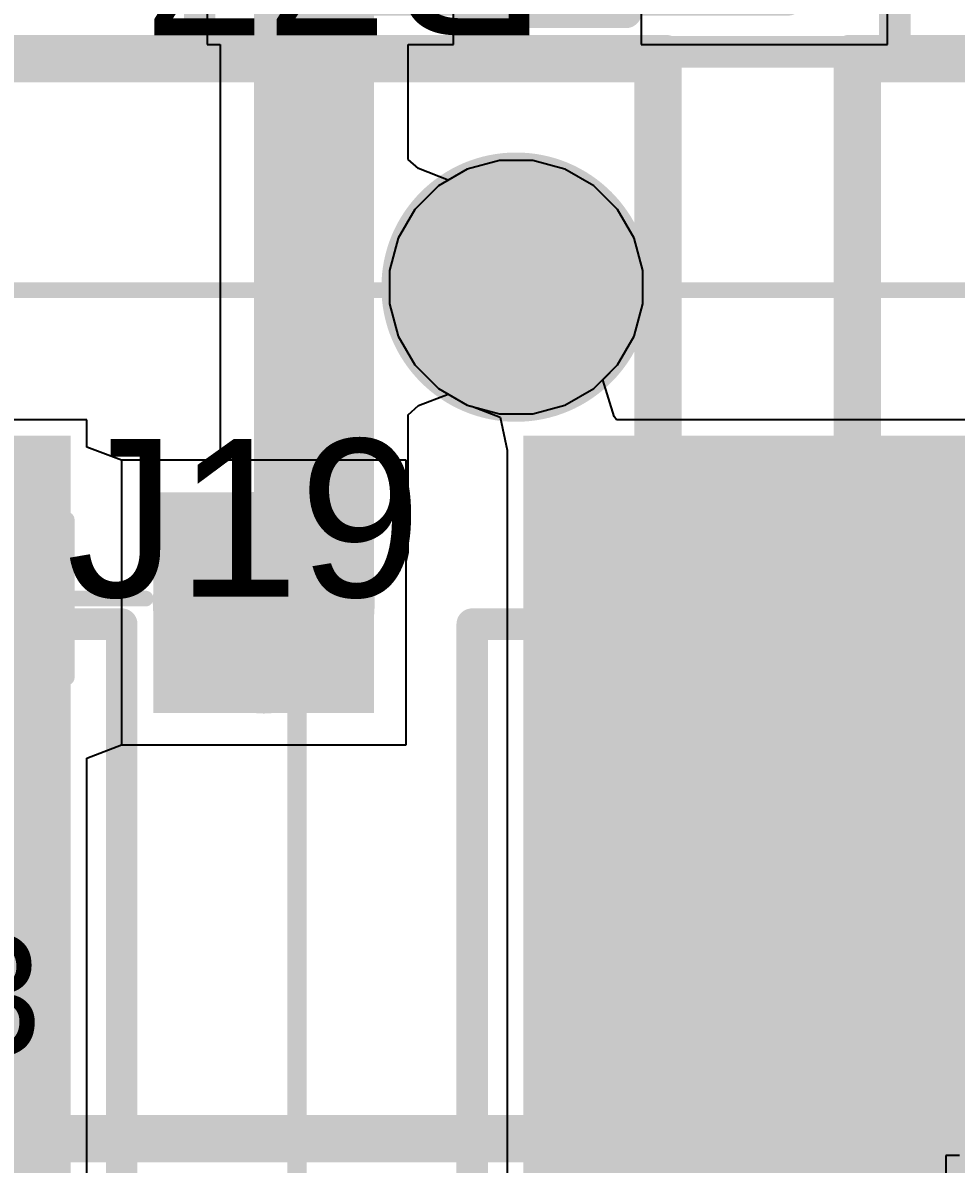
# Model space of a CAD drawing. Header units: inches. Extents: x 2.95 to 6.74, y 1.23 to 4.83.
# Drawn here: x 5.9591 to 6.1921, y 1.6638 to 1.9488 of the extents above; entities that cross this region are included whole.
import ezdxf

# ---------------------------------------------------------------- set-up
doc = ezdxf.new("R2010")
doc.units = ezdxf.units.IN
doc.header["$MEASUREMENT"] = 0
for name, color, linetype in [('Bottom 3D Body', 56, 'Continuous'), ('Bottom Layer', 5, 'Continuous'), ('Bottom Paste', 16, 'Continuous'), ('Bottom Solder', 6, 'Continuous'), ('GND', 76, 'Continuous'), ('Mechanical 15', 56, 'Continuous'), ('Multi-Layer', 9, 'Continuous'), ('Pad Holes', 156, 'Continuous'), ('PWR', 16, 'Continuous'), ('Top 3D Body', 56, 'Continuous'), ('Top Assembly', 56, 'Continuous'), ('Top Component Center', 56, 'Continuous'), ('Top Courtyard', 56, 'Continuous'), ('Top Layer', 1, 'Continuous'), ('Top Overlay', 2, 'Continuous'), ('Top Paste', 8, 'Continuous'), ('Top Solder', 216, 'Continuous')]:
    doc.layers.add(name, color=color, linetype=linetype)
doc.styles.add('Arial', font='', dxfattribs={"height": 0.2})
doc.styles.get('Arial').set_extended_font_data('Arial')

# ---------------------------------------------------------------- blocks, each defined once
blk = doc.blocks.new('FP_BH2B_XH_2_LF_SN_MFG_11')
at = {"layer": 'Bottom Layer'}
h = blk.add_hatch(color=5, dxfattribs=at)
edge = h.paths.add_edge_path()
edge.add_arc((0.1122, 0.07776), 0.02362, 0, 360)
blk.add_hatch(color=5, dxfattribs=at).paths.add_polyline_path([(0.02165, 0.02657), (0.07677, 0.02657), (0.07677, -0.02854), (0.02165, -0.02854)])
at = {"layer": 'Bottom Solder'}
h = blk.add_hatch(color=6, dxfattribs=at)
edge = h.paths.add_edge_path()
edge.add_arc((0.1122, 0.07776), 0.02362, 0, 360)
blk.add_hatch(color=6, dxfattribs=at).paths.add_polyline_path([(0.02165, 0.02657), (0.07677, 0.02657), (0.07677, -0.02854), (0.02165, -0.02854)])
at = {"layer": 'GND'}
h = blk.add_hatch(color=76, dxfattribs=at)
edge = h.paths.add_edge_path()
edge.add_arc((0.1122, 0.07776), 0.03362, 0, 360)
h = blk.add_hatch(color=76, dxfattribs=at)
edge = h.paths.add_edge_path()
edge.add_arc((0.04921, -0.00098), 0.02772, 0, 360)
at = {"layer": 'Multi-Layer'}
h = blk.add_hatch(color=9, dxfattribs=at)
edge = h.paths.add_edge_path()
edge.add_arc((0.1122, 0.07776), 0.02362, 0, 360)
blk.add_hatch(color=9, dxfattribs=at).paths.add_polyline_path([(0.02165, 0.02657), (0.07677, 0.02657), (0.07677, -0.02854), (0.02165, -0.02854)])
at = {"layer": 'Pad Holes'}
h = blk.add_hatch(color=7, dxfattribs=at)
edge = h.paths.add_edge_path()
edge.add_arc((0.1122, 0.07776), 0.02362, 0, 360)
h = blk.add_hatch(color=7, dxfattribs=at)
edge = h.paths.add_edge_path()
edge.add_arc((0.04921, -0.00098), 0.01772, 0, 360)
at = {"layer": 'PWR'}
h = blk.add_hatch(color=16, dxfattribs=at)
edge = h.paths.add_edge_path()
edge.add_arc((0.1122, 0.07776), 0.03362, 0, 360)
h = blk.add_hatch(color=16, dxfattribs=at)
edge = h.paths.add_edge_path()
edge.add_arc((0.04921, -0.00098), 0.02772, 0, 360)
at = {"layer": 'Top Layer'}
h = blk.add_hatch(color=1, dxfattribs=at)
edge = h.paths.add_edge_path()
edge.add_arc((0.1122, 0.07776), 0.02362, 0, 360)
blk.add_hatch(color=1, dxfattribs=at).paths.add_polyline_path([(0.02165, 0.02657), (0.07677, 0.02657), (0.07677, -0.02854), (0.02165, -0.02854)])
at = {"layer": 'Top Solder'}
h = blk.add_hatch(color=216, dxfattribs=at)
edge = h.paths.add_edge_path()
edge.add_arc((0.1122, 0.07776), 0.02362, 0, 360)
blk.add_hatch(color=216, dxfattribs=at).paths.add_polyline_path([(0.02165, 0.02657), (0.07677, 0.02657), (0.07677, -0.02854), (0.02165, -0.02854)])
at = {"layer": 'Top 3D Body'}
for points in [[(-0.14567, 0.13287, 0.00787, 0.00787, 0), (0.14567, 0.13287, 0.00787, 0.00787, 0)], [(0.14567, -0.13287, 0.00787, 0.00787, 0), (0.14567, 0.13287, 0.00787, 0.00787, 0)], [(-0.14567, -0.13287, 0.00787, 0.00787, 0), (0.14567, -0.13287, 0.00787, 0.00787, 0)]]:
    blk.add_lwpolyline(points, format="xyseb", dxfattribs=at)
for points in [[(0.1437, 0.13287, 0.00394, 0.00394, 1), (0.14764, 0.13287, 0.00394, 0.00394, 1)], [(0.1437, 0.13287, 0.00394, 0.00394, 1), (0.14764, 0.13287, 0.00394, 0.00394, 1)], [(0.1437, -0.13287, 0.00394, 0.00394, 1), (0.14764, -0.13287, 0.00394, 0.00394, 1)], [(0.1437, -0.13287, 0.00394, 0.00394, 1), (0.14764, -0.13287, 0.00394, 0.00394, 1)]]:
    blk.add_lwpolyline(points, format="xyseb", close=True, dxfattribs=at)
at = {"layer": 'Top Assembly'}
for points in [[(-0.14961, 0.13681, 0.00787, 0.00787, 0), (0.14961, 0.13681, 0.00787, 0.00787, 0)], [(0.14961, -0.13681, 0.00787, 0.00787, 0), (0.14961, 0.13681, 0.00787, 0.00787, 0)], [(-0.14961, -0.13681, 0.00787, 0.00787, 0), (0.14961, -0.13681, 0.00787, 0.00787, 0)]]:
    blk.add_lwpolyline(points, format="xyseb", dxfattribs=at)
for points in [[(0.14764, 0.13681, 0.00394, 0.00394, 1), (0.15157, 0.13681, 0.00394, 0.00394, 1)], [(0.14764, 0.13681, 0.00394, 0.00394, 1), (0.15157, 0.13681, 0.00394, 0.00394, 1)], [(0.14764, -0.13681, 0.00394, 0.00394, 1), (0.15157, -0.13681, 0.00394, 0.00394, 1)], [(0.14764, -0.13681, 0.00394, 0.00394, 1), (0.15157, -0.13681, 0.00394, 0.00394, 1)]]:
    blk.add_lwpolyline(points, format="xyseb", close=True, dxfattribs=at)
at = {"layer": 'Top Component Center'}
for points in [[(0, -0.01969, 0.00394, 0.00394, 0), (0, 0.01969, 0.00394, 0.00394, 0)], [(-0.01969, 0, 0.00394, 0.00394, 0), (0.01969, 0, 0.00394, 0.00394, 0)]]:
    blk.add_lwpolyline(points, format="xyseb", dxfattribs=at)
for points in [[(-0.00098, 0.01969, 0.00197, 0.00197, 1), (0.00098, 0.01969, 0.00197, 0.00197, 1)], [(0.0187, 0, 0.00197, 0.00197, 1), (0.02067, 0, 0.00197, 0.00197, 1)], [(-0.00098, -0.01969, 0.00197, 0.00197, 1), (0.00098, -0.01969, 0.00197, 0.00197, 1)]]:
    blk.add_lwpolyline(points, format="xyseb", close=True, dxfattribs=at)
at = {"layer": 'Top Courtyard'}
for points in [[(-0.14961, 0.13681, 0.00787, 0.00787, 0), (0.14961, 0.13681, 0.00787, 0.00787, 0)], [(0.14961, -0.13681, 0.00787, 0.00787, 0), (0.14961, 0.13681, 0.00787, 0.00787, 0)], [(-0.14961, -0.13681, 0.00787, 0.00787, 0), (0.14961, -0.13681, 0.00787, 0.00787, 0)]]:
    blk.add_lwpolyline(points, format="xyseb", dxfattribs=at)
for points in [[(0.14764, 0.13681, 0.00394, 0.00394, 1), (0.15157, 0.13681, 0.00394, 0.00394, 1)], [(0.14764, 0.13681, 0.00394, 0.00394, 1), (0.15157, 0.13681, 0.00394, 0.00394, 1)], [(0.14764, -0.13681, 0.00394, 0.00394, 1), (0.15157, -0.13681, 0.00394, 0.00394, 1)], [(0.14764, -0.13681, 0.00394, 0.00394, 1), (0.15157, -0.13681, 0.00394, 0.00394, 1)]]:
    blk.add_lwpolyline(points, format="xyseb", close=True, dxfattribs=at)
at = {"layer": 'Top Overlay'}
for points in [[(-0.14567, 0.13287, 0.00787, 0.00787, 0), (0.14567, 0.13287, 0.00787, 0.00787, 0)], [(0.14567, 0.11614, 0.00787, 0.00787, 0), (0.14567, 0.13287, 0.00787, 0.00787, 0)], [(0.14567, -0.13287, 0.00787, 0.00787, 0), (0.14567, 0.03937, 0.00787, 0.00787, 0)], [(-0.14567, -0.13287, 0.00787, 0.00787, 0), (0.14567, -0.13287, 0.00787, 0.00787, 0)]]:
    blk.add_lwpolyline(points, format="xyseb", dxfattribs=at)
for points in [[(0.1437, 0.13287, 0.00394, 0.00394, 1), (0.14764, 0.13287, 0.00394, 0.00394, 1)], [(0.1437, 0.13287, 0.00394, 0.00394, 1), (0.14764, 0.13287, 0.00394, 0.00394, 1)], [(0.1437, 0.11614, 0.00394, 0.00394, 1), (0.14764, 0.11614, 0.00394, 0.00394, 1)], [(0.1437, 0.03937, 0.00394, 0.00394, 1), (0.14764, 0.03937, 0.00394, 0.00394, 1)], [(0.17224, -0.00098, 0.00984, 0.00984, 1), (0.1624, -0.00098, 0.00984, 0.00984, 1)], [(0.15994, -0.00098, 0.00492, 0.00492, 1), (0.16486, -0.00098, 0.00492, 0.00492, 1)], [(0.16978, -0.00098, 0.00492, 0.00492, 1), (0.1747, -0.00098, 0.00492, 0.00492, 1)], [(0.1437, -0.13287, 0.00394, 0.00394, 1), (0.14764, -0.13287, 0.00394, 0.00394, 1)], [(0.1437, -0.13287, 0.00394, 0.00394, 1), (0.14764, -0.13287, 0.00394, 0.00394, 1)]]:
    blk.add_lwpolyline(points, format="xyseb", close=True, dxfattribs=at)
at = {"layer": 'Top Assembly', "style": 'Arial'}
blk.add_text('J19', height=0.03937, dxfattribs=at).set_placement((-0.00007, 0.00044))
blk = doc.blocks.new('FP_ESR03_IPC_B_18')
at = {"layer": 'Top Layer'}
for points in [[(-0.04748, 0.01796), (-0.00976, 0.01796), (-0.00976, -0.01796), (-0.04748, -0.01796)], [(0.00976, 0.01796), (0.04748, 0.01796), (0.04748, -0.01796), (0.00976, -0.01796)]]:
    blk.add_hatch(color=1, dxfattribs=at).paths.add_polyline_path(points)
at = {"layer": 'Top Paste'}
for points in [[(-0.04748, 0.01796), (-0.00976, 0.01796), (-0.00976, -0.01796), (-0.04748, -0.01796)], [(0.00976, 0.01796), (0.04748, 0.01796), (0.04748, -0.01796), (0.00976, -0.01796)]]:
    blk.add_hatch(color=8, dxfattribs=at).paths.add_polyline_path(points)
at = {"layer": 'Top Solder'}
for points in [[(-0.04748, 0.01796), (-0.00976, 0.01796), (-0.00976, -0.01796), (-0.04748, -0.01796)], [(0.00976, 0.01796), (0.04748, 0.01796), (0.04748, -0.01796), (0.00976, -0.01796)]]:
    blk.add_hatch(color=216, dxfattribs=at).paths.add_polyline_path(points)
at = {"layer": 'Top 3D Body'}
for points in [[(0.0315, 0.01575, 0.00787, 0.00787, 0), (-0.0315, 0.01575, 0.00787, 0.00787, 0)], [(-0.0315, 0.01575, 0.00787, 0.00787, 0), (-0.0315, -0.01575, 0.00787, 0.00787, 0)], [(0.0315, 0.01575, 0.00787, 0.00787, 0), (0.0315, -0.01575, 0.00787, 0.00787, 0)], [(0.0315, -0.01575, 0.00787, 0.00787, 0), (-0.0315, -0.01575, 0.00787, 0.00787, 0)]]:
    blk.add_lwpolyline(points, format="xyseb", dxfattribs=at)
for points in [[(-0.03346, 0.01575, 0.00394, 0.00394, 1), (-0.02953, 0.01575, 0.00394, 0.00394, 1)], [(-0.03346, 0.01575, 0.00394, 0.00394, 1), (-0.02953, 0.01575, 0.00394, 0.00394, 1)], [(0.02953, 0.01575, 0.00394, 0.00394, 1), (0.03346, 0.01575, 0.00394, 0.00394, 1)], [(0.02953, 0.01575, 0.00394, 0.00394, 1), (0.03346, 0.01575, 0.00394, 0.00394, 1)], [(-0.03346, -0.01575, 0.00394, 0.00394, 1), (-0.02953, -0.01575, 0.00394, 0.00394, 1)], [(-0.03346, -0.01575, 0.00394, 0.00394, 1), (-0.02953, -0.01575, 0.00394, 0.00394, 1)], [(0.02953, -0.01575, 0.00394, 0.00394, 1), (0.03346, -0.01575, 0.00394, 0.00394, 1)], [(0.02953, -0.01575, 0.00394, 0.00394, 1), (0.03346, -0.01575, 0.00394, 0.00394, 1)]]:
    blk.add_lwpolyline(points, format="xyseb", close=True, dxfattribs=at)
at = {"layer": 'Top Assembly'}
for points in [[(0.05733, 0.0278, 0.00787, 0.00787, 0), (-0.05733, 0.0278, 0.00787, 0.00787, 0)], [(-0.05733, 0.0278, 0.00787, 0.00787, 0), (-0.05733, -0.0278, 0.00787, 0.00787, 0)], [(0.05733, 0.0278, 0.00787, 0.00787, 0), (0.05733, -0.0278, 0.00787, 0.00787, 0)], [(0.05733, -0.0278, 0.00787, 0.00787, 0), (-0.05733, -0.0278, 0.00787, 0.00787, 0)]]:
    blk.add_lwpolyline(points, format="xyseb", dxfattribs=at)
for points in [[(-0.05929, 0.0278, 0.00394, 0.00394, 1), (-0.05536, 0.0278, 0.00394, 0.00394, 1)], [(-0.05929, 0.0278, 0.00394, 0.00394, 1), (-0.05536, 0.0278, 0.00394, 0.00394, 1)], [(0.05536, 0.0278, 0.00394, 0.00394, 1), (0.05929, 0.0278, 0.00394, 0.00394, 1)], [(0.05536, 0.0278, 0.00394, 0.00394, 1), (0.05929, 0.0278, 0.00394, 0.00394, 1)], [(-0.05929, -0.0278, 0.00394, 0.00394, 1), (-0.05536, -0.0278, 0.00394, 0.00394, 1)], [(-0.05929, -0.0278, 0.00394, 0.00394, 1), (-0.05536, -0.0278, 0.00394, 0.00394, 1)], [(0.05536, -0.0278, 0.00394, 0.00394, 1), (0.05929, -0.0278, 0.00394, 0.00394, 1)], [(0.05536, -0.0278, 0.00394, 0.00394, 1), (0.05929, -0.0278, 0.00394, 0.00394, 1)]]:
    blk.add_lwpolyline(points, format="xyseb", close=True, dxfattribs=at)
at = {"layer": 'Top Component Center'}
for points in [[(0, 0.01969, 0.00394, 0.00394, 0), (0, -0.01969, 0.00394, 0.00394, 0)], [(0.01969, 0, 0.00394, 0.00394, 0), (-0.01969, 0, 0.00394, 0.00394, 0)]]:
    blk.add_lwpolyline(points, format="xyseb", dxfattribs=at)
for points in [[(-0.00098, 0.01969, 0.00197, 0.00197, 1), (0.00098, 0.01969, 0.00197, 0.00197, 1)], [(-0.02067, 0, 0.00197, 0.00197, 1), (-0.0187, 0, 0.00197, 0.00197, 1)], [(0.0187, 0, 0.00197, 0.00197, 1), (0.02067, 0, 0.00197, 0.00197, 1)], [(-0.00098, -0.01969, 0.00197, 0.00197, 1), (0.00098, -0.01969, 0.00197, 0.00197, 1)]]:
    blk.add_lwpolyline(points, format="xyseb", close=True, dxfattribs=at)
at = {"layer": 'Top Courtyard'}
for points in [[(0.05733, 0.0278, 0.00787, 0.00787, 0), (-0.05733, 0.0278, 0.00787, 0.00787, 0)], [(-0.05733, 0.0278, 0.00787, 0.00787, 0), (-0.05733, -0.0278, 0.00787, 0.00787, 0)], [(0.05733, 0.0278, 0.00787, 0.00787, 0), (0.05733, -0.0278, 0.00787, 0.00787, 0)], [(0.05733, -0.0278, 0.00787, 0.00787, 0), (-0.05733, -0.0278, 0.00787, 0.00787, 0)]]:
    blk.add_lwpolyline(points, format="xyseb", dxfattribs=at)
for points in [[(-0.05929, 0.0278, 0.00394, 0.00394, 1), (-0.05536, 0.0278, 0.00394, 0.00394, 1)], [(-0.05929, 0.0278, 0.00394, 0.00394, 1), (-0.05536, 0.0278, 0.00394, 0.00394, 1)], [(0.05536, 0.0278, 0.00394, 0.00394, 1), (0.05929, 0.0278, 0.00394, 0.00394, 1)], [(0.05536, 0.0278, 0.00394, 0.00394, 1), (0.05929, 0.0278, 0.00394, 0.00394, 1)], [(-0.05929, -0.0278, 0.00394, 0.00394, 1), (-0.05536, -0.0278, 0.00394, 0.00394, 1)], [(-0.05929, -0.0278, 0.00394, 0.00394, 1), (-0.05536, -0.0278, 0.00394, 0.00394, 1)], [(0.05536, -0.0278, 0.00394, 0.00394, 1), (0.05929, -0.0278, 0.00394, 0.00394, 1)], [(0.05536, -0.0278, 0.00394, 0.00394, 1), (0.05929, -0.0278, 0.00394, 0.00394, 1)]]:
    blk.add_lwpolyline(points, format="xyseb", close=True, dxfattribs=at)
at = {"layer": 'Top Overlay'}
for points in [[(0.04748, 0.0337, 0.00787, 0.00787, 0), (-0.04748, 0.0337, 0.00787, 0.00787, 0)], [(0.04748, -0.0337, 0.00787, 0.00787, 0), (-0.04748, -0.0337, 0.00787, 0.00787, 0)]]:
    blk.add_lwpolyline(points, format="xyseb", dxfattribs=at)
for points in [[(-0.04945, 0.0337, 0.00394, 0.00394, 1), (-0.04551, 0.0337, 0.00394, 0.00394, 1)], [(0.04551, 0.0337, 0.00394, 0.00394, 1), (0.04945, 0.0337, 0.00394, 0.00394, 1)], [(-0.04945, -0.0337, 0.00394, 0.00394, 1), (-0.04551, -0.0337, 0.00394, 0.00394, 1)], [(0.04551, -0.0337, 0.00394, 0.00394, 1), (0.04945, -0.0337, 0.00394, 0.00394, 1)]]:
    blk.add_lwpolyline(points, format="xyseb", close=True, dxfattribs=at)
at = {"layer": 'Top Assembly', "style": 'Arial'}
blk.add_text('R88', height=0.03937, dxfattribs=at).set_placement((0, 0.00044))
blk = doc.blocks.new('FP_CSR1206_IPC_B_29')
at = {"layer": 'Top Layer'}
for points in [[(-0.07693, 0.03363), (-0.03143, 0.03363), (-0.03143, -0.03363), (-0.07693, -0.03363)], [(0.03143, 0.03363), (0.07693, 0.03363), (0.07693, -0.03363), (0.03143, -0.03363)]]:
    blk.add_hatch(color=1, dxfattribs=at).paths.add_polyline_path(points)
at = {"layer": 'Top Paste'}
for points in [[(-0.07693, 0.03363), (-0.03143, 0.03363), (-0.03143, -0.03363), (-0.07693, -0.03363)], [(0.03143, 0.03363), (0.07693, 0.03363), (0.07693, -0.03363), (0.03143, -0.03363)]]:
    blk.add_hatch(color=8, dxfattribs=at).paths.add_polyline_path(points)
at = {"layer": 'Top Solder'}
for points in [[(-0.07693, 0.03363), (-0.03143, 0.03363), (-0.03143, -0.03363), (-0.07693, -0.03363)], [(0.03143, 0.03363), (0.07693, 0.03363), (0.07693, -0.03363), (0.03143, -0.03363)]]:
    blk.add_hatch(color=216, dxfattribs=at).paths.add_polyline_path(points)
at = {"layer": 'Top 3D Body'}
for points in [[(0.06004, 0.03051, 0.00787, 0.00787, 0), (-0.06004, 0.03051, 0.00787, 0.00787, 0)], [(-0.06004, 0.03051, 0.00787, 0.00787, 0), (-0.06004, -0.03051, 0.00787, 0.00787, 0)], [(0.06004, 0.03051, 0.00787, 0.00787, 0), (0.06004, -0.03051, 0.00787, 0.00787, 0)], [(0.06004, -0.03051, 0.00787, 0.00787, 0), (-0.06004, -0.03051, 0.00787, 0.00787, 0)]]:
    blk.add_lwpolyline(points, format="xyseb", dxfattribs=at)
for points in [[(-0.06201, 0.03051, 0.00394, 0.00394, 1), (-0.05807, 0.03051, 0.00394, 0.00394, 1)], [(-0.06201, 0.03051, 0.00394, 0.00394, 1), (-0.05807, 0.03051, 0.00394, 0.00394, 1)], [(0.05807, 0.03051, 0.00394, 0.00394, 1), (0.06201, 0.03051, 0.00394, 0.00394, 1)], [(0.05807, 0.03051, 0.00394, 0.00394, 1), (0.06201, 0.03051, 0.00394, 0.00394, 1)], [(-0.06201, -0.03051, 0.00394, 0.00394, 1), (-0.05807, -0.03051, 0.00394, 0.00394, 1)], [(-0.06201, -0.03051, 0.00394, 0.00394, 1), (-0.05807, -0.03051, 0.00394, 0.00394, 1)], [(0.05807, -0.03051, 0.00394, 0.00394, 1), (0.06201, -0.03051, 0.00394, 0.00394, 1)], [(0.05807, -0.03051, 0.00394, 0.00394, 1), (0.06201, -0.03051, 0.00394, 0.00394, 1)]]:
    blk.add_lwpolyline(points, format="xyseb", close=True, dxfattribs=at)
at = {"layer": 'Top Assembly'}
for points in [[(0.08678, 0.04347, 0.00787, 0.00787, 0), (-0.08678, 0.04347, 0.00787, 0.00787, 0)], [(-0.08678, 0.04347, 0.00787, 0.00787, 0), (-0.08678, -0.04347, 0.00787, 0.00787, 0)], [(0.08678, 0.04347, 0.00787, 0.00787, 0), (0.08678, -0.04347, 0.00787, 0.00787, 0)], [(0.08678, -0.04347, 0.00787, 0.00787, 0), (-0.08678, -0.04347, 0.00787, 0.00787, 0)]]:
    blk.add_lwpolyline(points, format="xyseb", dxfattribs=at)
for points in [[(-0.08874, 0.04347, 0.00394, 0.00394, 1), (-0.08481, 0.04347, 0.00394, 0.00394, 1)], [(-0.08874, 0.04347, 0.00394, 0.00394, 1), (-0.08481, 0.04347, 0.00394, 0.00394, 1)], [(0.08481, 0.04347, 0.00394, 0.00394, 1), (0.08874, 0.04347, 0.00394, 0.00394, 1)], [(0.08481, 0.04347, 0.00394, 0.00394, 1), (0.08874, 0.04347, 0.00394, 0.00394, 1)], [(-0.08874, -0.04347, 0.00394, 0.00394, 1), (-0.08481, -0.04347, 0.00394, 0.00394, 1)], [(-0.08874, -0.04347, 0.00394, 0.00394, 1), (-0.08481, -0.04347, 0.00394, 0.00394, 1)], [(0.08481, -0.04347, 0.00394, 0.00394, 1), (0.08874, -0.04347, 0.00394, 0.00394, 1)], [(0.08481, -0.04347, 0.00394, 0.00394, 1), (0.08874, -0.04347, 0.00394, 0.00394, 1)]]:
    blk.add_lwpolyline(points, format="xyseb", close=True, dxfattribs=at)
at = {"layer": 'Top Component Center'}
for points in [[(0, 0.01969, 0.00394, 0.00394, 0), (0, -0.01969, 0.00394, 0.00394, 0)], [(0.01969, 0, 0.00394, 0.00394, 0), (-0.01969, 0, 0.00394, 0.00394, 0)]]:
    blk.add_lwpolyline(points, format="xyseb", dxfattribs=at)
for points in [[(-0.00098, 0.01969, 0.00197, 0.00197, 1), (0.00098, 0.01969, 0.00197, 0.00197, 1)], [(-0.02067, 0, 0.00197, 0.00197, 1), (-0.0187, 0, 0.00197, 0.00197, 1)], [(0.0187, 0, 0.00197, 0.00197, 1), (0.02067, 0, 0.00197, 0.00197, 1)], [(-0.00098, -0.01969, 0.00197, 0.00197, 1), (0.00098, -0.01969, 0.00197, 0.00197, 1)]]:
    blk.add_lwpolyline(points, format="xyseb", close=True, dxfattribs=at)
at = {"layer": 'Top Courtyard'}
for points in [[(0.08678, 0.04347, 0.00787, 0.00787, 0), (-0.08678, 0.04347, 0.00787, 0.00787, 0)], [(-0.08678, 0.04347, 0.00787, 0.00787, 0), (-0.08678, -0.04347, 0.00787, 0.00787, 0)], [(0.08678, 0.04347, 0.00787, 0.00787, 0), (0.08678, -0.04347, 0.00787, 0.00787, 0)], [(0.08678, -0.04347, 0.00787, 0.00787, 0), (-0.08678, -0.04347, 0.00787, 0.00787, 0)]]:
    blk.add_lwpolyline(points, format="xyseb", dxfattribs=at)
for points in [[(-0.08874, 0.04347, 0.00394, 0.00394, 1), (-0.08481, 0.04347, 0.00394, 0.00394, 1)], [(-0.08874, 0.04347, 0.00394, 0.00394, 1), (-0.08481, 0.04347, 0.00394, 0.00394, 1)], [(0.08481, 0.04347, 0.00394, 0.00394, 1), (0.08874, 0.04347, 0.00394, 0.00394, 1)], [(0.08481, 0.04347, 0.00394, 0.00394, 1), (0.08874, 0.04347, 0.00394, 0.00394, 1)], [(-0.08874, -0.04347, 0.00394, 0.00394, 1), (-0.08481, -0.04347, 0.00394, 0.00394, 1)], [(-0.08874, -0.04347, 0.00394, 0.00394, 1), (-0.08481, -0.04347, 0.00394, 0.00394, 1)], [(0.08481, -0.04347, 0.00394, 0.00394, 1), (0.08874, -0.04347, 0.00394, 0.00394, 1)], [(0.08481, -0.04347, 0.00394, 0.00394, 1), (0.08874, -0.04347, 0.00394, 0.00394, 1)]]:
    blk.add_lwpolyline(points, format="xyseb", close=True, dxfattribs=at)
at = {"layer": 'Top Overlay'}
for points in [[(0.01962, 0.03363, 0.00787, 0.00787, 0), (-0.01962, 0.03363, 0.00787, 0.00787, 0)], [(0.01962, -0.03363, 0.00787, 0.00787, 0), (-0.01962, -0.03363, 0.00787, 0.00787, 0)]]:
    blk.add_lwpolyline(points, format="xyseb", dxfattribs=at)
for points in [[(-0.02159, 0.03363, 0.00394, 0.00394, 1), (-0.01765, 0.03363, 0.00394, 0.00394, 1)], [(0.01765, 0.03363, 0.00394, 0.00394, 1), (0.02159, 0.03363, 0.00394, 0.00394, 1)], [(-0.02159, -0.03363, 0.00394, 0.00394, 1), (-0.01765, -0.03363, 0.00394, 0.00394, 1)], [(0.01765, -0.03363, 0.00394, 0.00394, 1), (0.02159, -0.03363, 0.00394, 0.00394, 1)]]:
    blk.add_lwpolyline(points, format="xyseb", close=True, dxfattribs=at)
at = {"layer": 'Top Assembly', "style": 'Arial'}
blk.add_text('R77', height=0.03937, dxfattribs=at).set_placement((0, 0))
blk = doc.blocks.new('SQD30N0520L_GE3_B_89')
at = {"layer": 'Bottom Layer'}
blk.add_hatch(color=5, dxfattribs=at).paths.add_polyline_path([(0.11201, -0.17669), (0.11201, -0.42), (-0.11201, -0.42), (-0.11201, -0.17669)])
at = {"layer": 'Bottom Paste'}
blk.add_hatch(color=16, dxfattribs=at).paths.add_polyline_path([(0.11201, -0.17669), (0.11201, -0.42), (-0.11201, -0.42), (-0.11201, -0.17669)])
at = {"layer": 'Bottom Solder'}
blk.add_hatch(color=6, dxfattribs=at).paths.add_polyline_path([(0.11601, -0.17269), (0.11601, -0.424), (-0.11601, -0.424), (-0.11601, -0.17269)])
at = {"layer": 'Bottom 3D Body'}
for points in [[(0.12874, -0.13701, 0.00787, 0.00787, 0), (0.12874, -0.37697, 0.00787, 0.00787, 0)], [(0.12874, -0.37697, 0.00787, 0.00787, 0), (-0.12874, -0.37697, 0.00787, 0.00787, 0)]]:
    blk.add_lwpolyline(points, format="xyseb", dxfattribs=at)
blk.add_lwpolyline([(0.12677, -0.37697, 0.00394, 0.00394, 1), (0.13071, -0.37697, 0.00394, 0.00394, 1)], format="xyseb", close=True, dxfattribs=at)
blk.add_lwpolyline([(0.12677, -0.37697, 0.00394, 0.00394, 1), (0.13071, -0.37697, 0.00394, 0.00394, 1)], format="xyseb", close=True, dxfattribs=at)
at = {"layer": 'Mechanical 15'}
for points in [[(0.17205, 0.08346, 0.00394, 0.00394, 0), (0.17205, -0.46035, 0.00394, 0.00394, 0)], [(0.17205, -0.46035, 0.00394, 0.00394, 0), (-0.17205, -0.46035, 0.00394, 0.00394, 0)]]:
    blk.add_lwpolyline(points, format="xyseb", dxfattribs=at)
blk.add_lwpolyline([(0.17106, -0.46035, 0.00197, 0.00197, 1), (0.17303, -0.46035, 0.00197, 0.00197, 1)], format="xyseb", close=True, dxfattribs=at)
blk.add_lwpolyline([(0.17106, -0.46035, 0.00197, 0.00197, 1), (0.17303, -0.46035, 0.00197, 0.00197, 1)], format="xyseb", close=True, dxfattribs=at)
blk = doc.blocks.new('SQD30N0520L_GE3_B_90')
at = {"layer": 'Bottom Layer'}
blk.add_hatch(color=5, dxfattribs=at).paths.add_polyline_path([(0.11201, -0.17669), (0.11201, -0.42), (-0.11201, -0.42), (-0.11201, -0.17669)])
at = {"layer": 'Bottom Paste'}
blk.add_hatch(color=16, dxfattribs=at).paths.add_polyline_path([(0.11201, -0.17669), (0.11201, -0.42), (-0.11201, -0.42), (-0.11201, -0.17669)])
at = {"layer": 'Bottom Solder'}
blk.add_hatch(color=6, dxfattribs=at).paths.add_polyline_path([(0.11601, -0.17269), (0.11601, -0.424), (-0.11601, -0.424), (-0.11601, -0.17269)])
at = {"layer": 'Bottom 3D Body'}
for points in [[(-0.12874, -0.13701, 0.00787, 0.00787, 0), (-0.12874, -0.37697, 0.00787, 0.00787, 0)], [(0.12874, -0.37697, 0.00787, 0.00787, 0), (-0.12874, -0.37697, 0.00787, 0.00787, 0)]]:
    blk.add_lwpolyline(points, format="xyseb", dxfattribs=at)
blk.add_lwpolyline([(-0.13071, -0.37697, 0.00394, 0.00394, 1), (-0.12677, -0.37697, 0.00394, 0.00394, 1)], format="xyseb", close=True, dxfattribs=at)
blk.add_lwpolyline([(-0.13071, -0.37697, 0.00394, 0.00394, 1), (-0.12677, -0.37697, 0.00394, 0.00394, 1)], format="xyseb", close=True, dxfattribs=at)
at = {"layer": 'Mechanical 15'}
for points in [[(-0.17205, 0.08346, 0.00394, 0.00394, 0), (-0.17205, -0.46035, 0.00394, 0.00394, 0)], [(0.17205, -0.46035, 0.00394, 0.00394, 0), (-0.17205, -0.46035, 0.00394, 0.00394, 0)]]:
    blk.add_lwpolyline(points, format="xyseb", dxfattribs=at)
blk.add_lwpolyline([(-0.17303, -0.46035, 0.00197, 0.00197, 1), (-0.17106, -0.46035, 0.00197, 0.00197, 1)], format="xyseb", close=True, dxfattribs=at)
blk.add_lwpolyline([(-0.17303, -0.46035, 0.00197, 0.00197, 1), (-0.17106, -0.46035, 0.00197, 0.00197, 1)], format="xyseb", close=True, dxfattribs=at)
blk = doc.blocks.new('FP_BH2B_XH_2_LF_SN_MFG_95')
at = {"layer": 'Top 3D Body'}
for points in [[(-0.14567, 0.13287, 0.00787, 0.00787, 0), (0.14567, 0.13287, 0.00787, 0.00787, 0)], [(-0.14567, -0.13287, 0.00787, 0.00787, 0), (-0.14567, 0.13287, 0.00787, 0.00787, 0)], [(-0.14567, -0.13287, 0.00787, 0.00787, 0), (0.14567, -0.13287, 0.00787, 0.00787, 0)]]:
    blk.add_lwpolyline(points, format="xyseb", dxfattribs=at)
for points in [[(-0.14764, 0.13287, 0.00394, 0.00394, 1), (-0.1437, 0.13287, 0.00394, 0.00394, 1)], [(-0.14764, 0.13287, 0.00394, 0.00394, 1), (-0.1437, 0.13287, 0.00394, 0.00394, 1)], [(-0.14764, -0.13287, 0.00394, 0.00394, 1), (-0.1437, -0.13287, 0.00394, 0.00394, 1)], [(-0.14764, -0.13287, 0.00394, 0.00394, 1), (-0.1437, -0.13287, 0.00394, 0.00394, 1)]]:
    blk.add_lwpolyline(points, format="xyseb", close=True, dxfattribs=at)
at = {"layer": 'Top Assembly'}
for points in [[(-0.14961, 0.13681, 0.00787, 0.00787, 0), (0.14961, 0.13681, 0.00787, 0.00787, 0)], [(-0.14961, -0.13681, 0.00787, 0.00787, 0), (-0.14961, 0.13681, 0.00787, 0.00787, 0)], [(-0.14961, -0.13681, 0.00787, 0.00787, 0), (0.14961, -0.13681, 0.00787, 0.00787, 0)]]:
    blk.add_lwpolyline(points, format="xyseb", dxfattribs=at)
for points in [[(-0.15157, 0.13681, 0.00394, 0.00394, 1), (-0.14764, 0.13681, 0.00394, 0.00394, 1)], [(-0.15157, 0.13681, 0.00394, 0.00394, 1), (-0.14764, 0.13681, 0.00394, 0.00394, 1)], [(-0.15157, -0.13681, 0.00394, 0.00394, 1), (-0.14764, -0.13681, 0.00394, 0.00394, 1)], [(-0.15157, -0.13681, 0.00394, 0.00394, 1), (-0.14764, -0.13681, 0.00394, 0.00394, 1)]]:
    blk.add_lwpolyline(points, format="xyseb", close=True, dxfattribs=at)
at = {"layer": 'Top Courtyard'}
for points in [[(-0.14961, 0.13681, 0.00787, 0.00787, 0), (0.14961, 0.13681, 0.00787, 0.00787, 0)], [(-0.14961, -0.13681, 0.00787, 0.00787, 0), (-0.14961, 0.13681, 0.00787, 0.00787, 0)], [(-0.14961, -0.13681, 0.00787, 0.00787, 0), (0.14961, -0.13681, 0.00787, 0.00787, 0)]]:
    blk.add_lwpolyline(points, format="xyseb", dxfattribs=at)
for points in [[(-0.15157, 0.13681, 0.00394, 0.00394, 1), (-0.14764, 0.13681, 0.00394, 0.00394, 1)], [(-0.15157, 0.13681, 0.00394, 0.00394, 1), (-0.14764, 0.13681, 0.00394, 0.00394, 1)], [(-0.15157, -0.13681, 0.00394, 0.00394, 1), (-0.14764, -0.13681, 0.00394, 0.00394, 1)], [(-0.15157, -0.13681, 0.00394, 0.00394, 1), (-0.14764, -0.13681, 0.00394, 0.00394, 1)]]:
    blk.add_lwpolyline(points, format="xyseb", close=True, dxfattribs=at)
at = {"layer": 'Top Overlay'}
for points in [[(-0.14567, 0.13287, 0.00787, 0.00787, 0), (0.14567, 0.13287, 0.00787, 0.00787, 0)], [(-0.14567, -0.13287, 0.00787, 0.00787, 0), (-0.14567, 0.13287, 0.00787, 0.00787, 0)], [(-0.14567, -0.13287, 0.00787, 0.00787, 0), (0.14567, -0.13287, 0.00787, 0.00787, 0)]]:
    blk.add_lwpolyline(points, format="xyseb", dxfattribs=at)
for points in [[(-0.14764, 0.13287, 0.00394, 0.00394, 1), (-0.1437, 0.13287, 0.00394, 0.00394, 1)], [(-0.14764, 0.13287, 0.00394, 0.00394, 1), (-0.1437, 0.13287, 0.00394, 0.00394, 1)], [(-0.14764, -0.13287, 0.00394, 0.00394, 1), (-0.1437, -0.13287, 0.00394, 0.00394, 1)], [(-0.14764, -0.13287, 0.00394, 0.00394, 1), (-0.1437, -0.13287, 0.00394, 0.00394, 1)]]:
    blk.add_lwpolyline(points, format="xyseb", close=True, dxfattribs=at)

msp = doc.modelspace()

# ---------------------------------------------------------------- linework, layer by layer
at = {"layer": 'Bottom Layer'}
for p, q in [((6.07, 1.91222), (6.06279, 1.90806)), ((6.07804, 1.91438), (6.07, 1.91222)), ((6.08637, 1.91438), (6.07804, 1.91438)), ((6.09441, 1.91222), (6.08637, 1.91438)), ((6.10162, 1.90806), (6.09441, 1.91222)), ((6.06279, 1.90806), (6.0569, 1.90217)), ((6.10751, 1.90217), (6.10162, 1.90806)), ((6.0569, 1.90217), (6.05274, 1.89496)), ((6.11167, 1.89496), (6.10751, 1.90217)), ((6.05274, 1.89496), (6.05058, 1.88692)), ((6.11383, 1.88692), (6.11167, 1.89496)), ((6.05058, 1.88692), (6.05058, 1.87859)), ((6.11383, 1.87859), (6.11383, 1.88692)), ((6.05058, 1.87859), (6.05274, 1.87055)), ((6.11167, 1.87055), (6.11383, 1.87859)), ((6.05274, 1.87055), (6.0569, 1.86334)), ((6.10751, 1.86334), (6.11167, 1.87055)), ((6.0569, 1.86334), (6.06279, 1.85745)), ((6.10382, 1.85965), (6.10751, 1.86334)), ((6.10668, 1.85049), (6.10382, 1.85965)), ((6.06279, 1.85745), (6.07, 1.85329)), ((6.07, 1.85329), (6.07135, 1.85293)), ((6.07135, 1.85293), (6.07822, 1.85033)), ((5.97501, 1.84965), (5.77796, 1.84965)), ((5.97501, 1.84284), (5.97501, 1.84965)), ((6.07822, 1.85033), (6.07999, 1.84207)), ((6.10728, 1.84965), (6.10668, 1.85049)), ((6.32001, 1.84965), (6.10728, 1.84965)), ((5.98365, 1.83957), (5.97501, 1.84284)), ((6.07999, 1.84207), (6.07999, 1.59035)), ((5.98501, 1.83957), (5.98365, 1.83957)), ((6.05477, 1.83957), (5.98501, 1.83957)), ((6.05477, 1.76846), (6.05477, 1.83957)), ((5.97501, 1.76519), (5.98365, 1.76846)), ((5.98365, 1.76846), (5.98501, 1.76846)), ((5.98501, 1.76846), (6.05477, 1.76846)), ((5.97501, 1.59035), (5.97501, 1.76519))]:
    msp.add_line(p, q, dxfattribs=at)
at = {"layer": 'Top Layer'}
for p, q in [((6.00507, 2.02663), (6.00507, 1.94337)), ((6.17493, 1.94337), (6.17493, 2.02663)), ((6.06657, 1.94337), (6.06657, 2.00147)), ((6.11343, 1.99265), (6.11343, 1.94337)), ((6.00507, 1.94337), (6.00832, 1.94337)), ((6.00832, 1.94337), (6.00832, 1.83957)), ((6.05522, 1.91464), (6.05522, 1.94337)), ((6.05522, 1.94337), (6.06657, 1.94337)), ((6.11343, 1.94337), (6.17493, 1.94337)), ((6.05786, 1.91235), (6.05522, 1.91464)), ((6.06522, 1.90947), (6.05786, 1.91235)), ((6.07, 1.91222), (6.06522, 1.90947)), ((6.07804, 1.91438), (6.07, 1.91222)), ((6.08637, 1.91438), (6.07804, 1.91438)), ((6.09441, 1.91222), (6.08637, 1.91438)), ((6.10162, 1.90806), (6.09441, 1.91222)), ((6.10751, 1.90217), (6.10162, 1.90806)), ((6.11167, 1.89496), (6.10751, 1.90217)), ((6.11383, 1.88692), (6.11167, 1.89496)), ((6.11383, 1.87859), (6.11383, 1.88692)), ((6.11167, 1.87055), (6.11383, 1.87859)), ((6.10751, 1.86334), (6.11167, 1.87055)), ((6.10162, 1.85745), (6.10751, 1.86334)), ((6.05786, 1.85317), (6.06522, 1.85605)), ((6.06522, 1.85605), (6.07, 1.85329)), ((6.09441, 1.85329), (6.10162, 1.85745)), ((6.05522, 1.85088), (6.05786, 1.85317)), ((6.07, 1.85329), (6.07804, 1.85113)), ((6.08637, 1.85113), (6.09441, 1.85329)), ((6.05522, 1.81657), (6.05522, 1.85088)), ((6.07804, 1.85113), (6.08637, 1.85113)), ((6.00832, 1.83957), (5.98365, 1.83957)), ((5.98365, 1.83957), (5.98365, 1.76846)), ((6.05477, 1.81431), (6.05522, 1.81657)), ((6.05477, 1.76846), (6.05477, 1.81431)), ((5.98365, 1.76846), (6.05477, 1.76846)), ((6.19293, 1.66596), (6.18952, 1.66596)), ((6.18952, 1.66596), (6.18952, 1.61404))]:
    msp.add_line(p, q, dxfattribs=at)
for points in [[(6.03177, 1.81657, 0.03, 0.03, 0), (6.03177, 1.98095, 0.03, 0.03, 0)], [(6.01921, 1.80402, 0.03, 0.03, 0), (6.03177, 1.81657, 0.03, 0.03, 0)]]:
    msp.add_lwpolyline(points, format="xyseb", dxfattribs=at)
for points in [[(6.02427, 1.81657, 0.015, 0.015, 1), (6.03927, 1.81657, 0.015, 0.015, 1)], [(6.02427, 1.81657, 0.015, 0.015, 1), (6.03927, 1.81657, 0.015, 0.015, 1)], [(6.01171, 1.80402, 0.015, 0.015, 1), (6.02671, 1.80402, 0.015, 0.015, 1)]]:
    msp.add_lwpolyline(points, format="xyseb", close=True, dxfattribs=at)

# ---------------------------------------------------------------- block references
at = {"rotation": 180}
for name, p in [('FP_CSR1206_IPC_B_29', (6.09, 1.985)), ('SQD30N0520L_GE3_B_90', (5.855, 1.42165)), ('SQD30N0520L_GE3_B_89', (6.2, 1.42165)), ('FP_ESR03_IPC_B_18', (6.245, 1.64))]:
    msp.add_blockref(name, p, dxfattribs=at)
for name, p in [('FP_BH2B_XH_2_LF_SN_MFG_11', (5.97, 1.805)), ('FP_BH2B_XH_2_LF_SN_MFG_95', (6.315, 1.805))]:
    msp.add_blockref(name, p)

# ---------------------------------------------------------------- texts
at = {"layer": 'Top Overlay', "style": 'Arial'}
msp.add_text('R83', height=0.03, dxfattribs=at).set_placement((5.887, 1.691))

doc.saveas('drawing.dxf')
